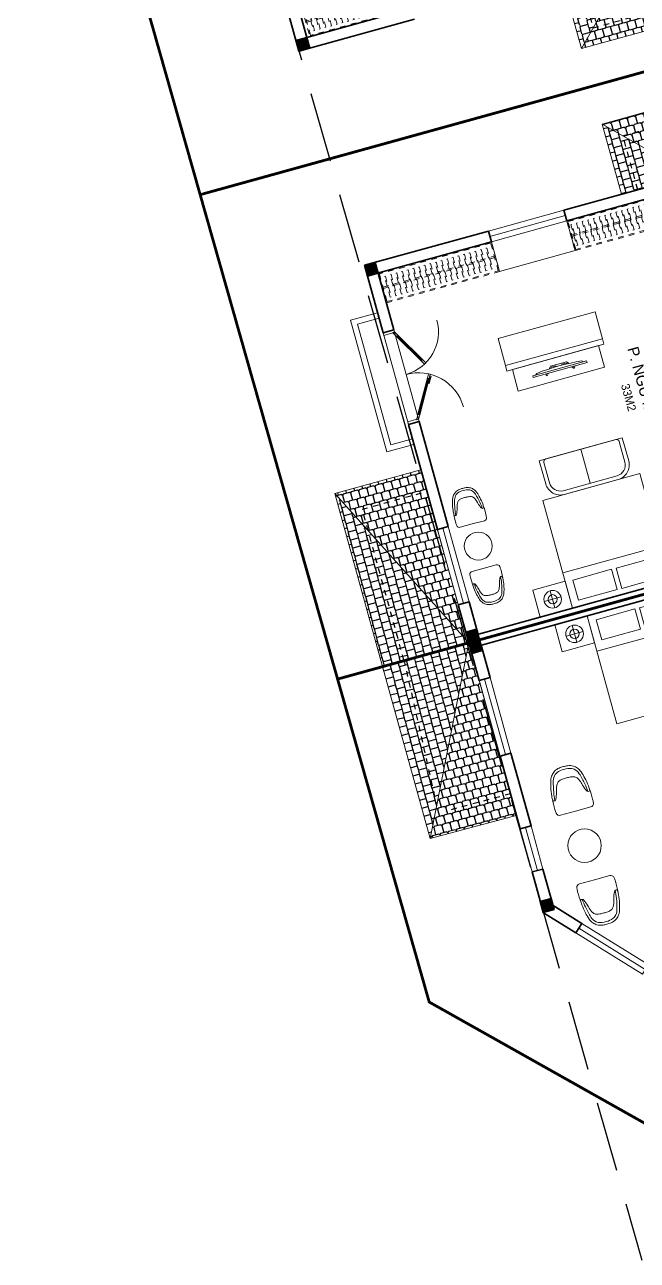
# Model space of a CAD drawing. Header units: metres. Extents: x 568332 to 569219, y 2065964 to 2066430.
# Drawn here: x 568446.15 to 568457.1, y 2066296.5 to 2066318.58 of the extents above; entities that cross this region are included whole.
import ezdxf

# ---------------------------------------------------------------- set-up
doc = ezdxf.new("R2010")
doc.units = ezdxf.units.M
for name, pattern in [('$AUDIT_BAD_LTYPE2', [0]), ('HIDDEN', [0.375, 0.25, -0.125]), ('X-5M-G-MB PHONGNGU$0$HIDDEN2', [0.1875, 0.125, -0.0625])]:
    doc.linetypes.add(name, pattern=pattern)
doc.layers.get('0').update_dxf_attribs({"linetype": 'CONTINUOUS'})
doc.layers.get('DEFPOINTS').update_dxf_attribs({"linetype": 'CONTINUOUS'})
for name, color, linetype, lineweight in [('-CONCRETE', 1, 'CONTINUOUS', 35), ('-DIM', 9, 'CONTINUOUS', 13), ('-DOOR', 137, 'CONTINUOUS', 9), ('-FURNITURE', 46, 'CONTINUOUS', 9), ('-LINE1', 7, 'CONTINUOUS', 18), ('-WALL', 4, 'CONTINUOUS', 35), ('TEXT25', 2, 'CONTINUOUS', 13)]:
    doc.layers.add(name, color=color, linetype=linetype, lineweight=lineweight)
for name, color, linetype in [('-RANH GIOI LO DAT', 12, 'CONTINUOUS'), ('13. NET HATCH', 252, 'CONTINUOUS'), ('APOLIC', 7, 'CONTINUOUS'), ('RANHGIOI', 2, 'HIDDEN')]:
    doc.layers.add(name, color=color, linetype=linetype)
doc.styles.add('SVN_AVO_thuong', font='')
doc.styles.add('T1', font='', dxfattribs={"height": 200})
doc.styles.get('SVN_AVO_thuong').set_extended_font_data('SVN-Avo')
doc.styles.get('T1').set_extended_font_data('VNgeometric Light')

# ---------------------------------------------------------------- blocks, each defined once
blk = doc.blocks.new('A$C8a974c9c')
for p, q in [((1750.087982669494, 2957.416116623174), (1750.087982669657, 2642.58393779996)), ((1592.671893257969, 2800.000027211493), (1907.504072081182, 2800.000027211652)), ((1342.999452652235, 2500.000027214177), (1342.999452652119, 700.000027214177)), ((1750.087982669345, 242.5839378051005), (1750.087982669549, 557.4161166283138)), ((1592.67189325784, 400.0000272168018), (1907.504072081053, 400.0000272166017))]:
    blk.add_line(p, q)
for points in [[(1999.999452652235, 3100.000027209127), (1500.176512686827, 3100.000027209127), (1500.176512686827, 2500.000027214177), (1999.999452652235, 2500.000027214177)], [(1890.999452652235, 2360.000027214177), (1514.499452652235, 2360.000027214177), (1514.499452652148, 1642.500027214177), (1890.999452652148, 1642.500027214177)], [(1890.99945265209, 840.000027214177), (1514.49945265209, 840.000027214177), (1514.499452652148, 1557.500027214177), (1890.999452652148, 1557.500027214177)], [(1999.999452652119, 100.0000272192265), (1500.17651268671, 100.0000272192265), (1500.17651268671, 700.000027214177), (1999.999452652119, 700.000027214177)]]:
    blk.add_lwpolyline(points, close=True)
blk.add_lwpolyline([(1999.999452652235, 2500.000027214177), (-0.0005473477649502456, 2500.000027214177), (-0.0005473478813655674, 700.000027214177), (1999.999452652119, 700.000027214177), (1999.999452652235, 2500.000027214177)])
for centre, radius in [((1750.087982669561, 2800.000027211581), 157.4160894116067), ((1750.087982669561, 2800.000027211581), 82.41608941160666), ((1750.087982669432, 400.0000272166926), 157.4160894116067), ((1750.087982669432, 400.0000272166926), 82.41608941160666)]:
    blk.add_circle(centre, radius)
blk = doc.blocks.new('A$C7D524948')
at = {"layer": '-FURNITURE'}
for points in [[(-1.862645149230957e-09, 824.9500000011176, 0.02374928999430728), (-77.15000000130385, 820, 0.1110396266945436), (-175.0999999996275, 786.1500000022352, 0.08516816991690027), (-234.9500000011176, 733.25, 0.08855014736123698), (-281.5499999988824, 649.3499999996275, 0.02790636319614463), (-315.9500000011176, 525.5999999996275, 0.02834164487538841), (-340.4000000022352, 372.8000000007451, 0.04711987010175965), (-341.0999999996275, 283.4000000003725, 0.5135274654112972), (-284.5500000007451, 299.9500000011176, 0.05957759956988055), (-242.5500000026077, 413.6500000003725, -0.03446512451505389), (-213.1500000003725, 507.4499999992549, -0.05927668371543007), (-182.7500000009313, 564.2999999988824, -0.1661460996977688), (-133.4500000011176, 600.4000000003725, -0.0525641271264061), (-75.80000000074506, 611.9500000011176, -0.02855401869774651), (-1.862645149230957e-09, 614.6500000003725, -3.543335205159532)], [(-0.5500000007450581, 774.1500000003725, 0.1055837687742558), (-137.8000000007451, 751.3000000007451, 0.08397584501256396), (-176, 728.25, 0.1493020227225411), (-241.2000000011176, 626.1999999992549, 0.02490854660583826), (-289.25, 424.1500000003725, 0.02643887537121914), (-306.5679914960638, 278.4068524483591, -0.8863330528017872)], [(-0.5500000007450581, 774.1500000003725, -0.1055837687742558), (136.6999999992549, 751.3000000007451, -0.08397584501256396), (174.8999999985099, 728.2500000018626, -0.1493020227225411), (240.0999999986961, 626.1999999992549, -0.02490854660583826), (288.1499999975786, 424.1500000003725, -0.02643887537121914), (305.467991495505, 278.4068524483591, 0.8863330528017872)], [(-1.862645149230957e-09, 824.9500000011176, -0.02374928999430728), (77.14999999850988, 820.0000000018626, -0.1110396266945436), (175.0999999986961, 786.1500000003725, -0.08516816991690027), (234.9499999992549, 733.25, -0.08855014736123698), (281.5499999988824, 649.3499999996275, -0.02790636319614463), (315.9500000011176, 525.5999999996275, -0.02834164487538841), (340.3999999985099, 372.8000000007451, -0.04711987010175965), (341.0999999996275, 283.4000000022352, -0.5135274654112972), (284.5500000007451, 299.9499999992549, -0.05957759956988055), (242.5499999988824, 413.6499999985099, 0.03446512451505389), (213.1499999994412, 507.4500000011176, 0.05927668371543007), (182.75, 564.3000000007451, 0.1661460996977688), (133.4499999983236, 600.4000000003725, 0.0525641271264061), (75.79999999888241, 611.9499999992549, 0.02855401869774651), (-1.862645149230957e-09, 614.6500000003725, 3.543335205159532)], [(-342.8562581948936, 328.1164919566363, 0.02267140514630937), (-350.039135296829, 124.5, 0.01212164544072816), (-345.6391352973878, 57.0500000026077, 0.4055082152921144), (-279.3891352973878, 0), (0, 0)], [(342.8562581939623, 328.1164919547737, -0.02267140514630937), (350.0391352958977, 124.5, -0.01212164544072816), (345.6391352955252, 57.05000000074506, -0.4055082152921144), (279.3891352964565, 0), (0, 0)]]:
    blk.add_lwpolyline(points, format="xyb", dxfattribs=at)
blk = doc.blocks.new('A$C5C575821')
at = {"layer": '-CONCRETE'}
h = blk.add_hatch(color=256, dxfattribs=at)
h.dxf.hatch_style = 1
h.paths.add_polyline_path([(-0.00237559899687767, 200.0000000000146), (-0.00237559899687767, 1.455191522836685e-11), (199.9976244010031, 1.455191522836685e-11), (199.9976244010031, 200.0000000000146)])
blk.add_lwpolyline([(-0.00237559899687767, 1.455191522836685e-11), (199.9976244010031, 1.455191522836685e-11), (199.9976244010031, 200.0000000000146), (-0.00237559899687767, 200.0000000000146)], close=True, dxfattribs=at)
blk = doc.blocks.new('M37-T3')
at = {"layer": '13. NET HATCH'}
h = blk.add_hatch(dxfattribs=at)
h.set_pattern_fill('MAIGO-12', color=256, scale=300, angle=-0.434781356303824)
h.set_pattern_definition([(359.5652186436961, (-36228.62204638109, 1837.566890837159), (76.13608464157629, 149.426559270602), [120, -30, 120, -30]), (89.56521864369617, (-36243.50779010789, 1852.680283365073), (-73.8595966315358, 150.5648032756222), [135, -165]), (44.56521864369618, (-36258.62118263572, 1837.794539638096), (76.13608464302477, 149.4265592734448), [21.213203436, -403.0508652]), (134.5652186436962, (-36228.62204638109, 1837.566890837159), (-73.85959663294096, 150.5648032784867), [21.213203436, -403.0508652])])
h.paths.add_polyline_path([(198473.7928830217, -1369428.505102285), (197735.0691060124, -1369057.780554482), (196908.5571786647, -1368642.999996367), (195986.4217345442, -1368180.231291508), (195722.8370697564, -1368047.80853992), (195713.7308555345, -1369247.808539919)])
h.paths.add_polyline_path([(195713.7308555345, -1369247.808539919), (195722.98127969, -1369647.808539919), (198910.7875862869, -1369647.80853992), (198473.7928830217, -1369428.505102285)])
h = blk.add_hatch(dxfattribs=at)
h.set_pattern_fill('MAIGO-12', color=256, scale=300, angle=269.5652186436962)
h.set_pattern_definition([(269.5652186436962, (-36319.30240154799, 1748.252428476233), (149.426559270602, -76.13608464157632), [120, -30, 120, -30]), (359.5652186436961, (-36304.18900902016, 1763.138172203209), (150.5648032756222, 73.85959663153577), [135, -165]), (314.5652186436961, (-36319.07475274696, 1778.25156473089), (149.4265592734448, -76.1360846430248), [21.213203436, -403.0508652]), (44.56521864369618, (-36319.30240154799, 1748.252428476233), (150.5648032784867, 73.85959663294094), [21.213203436, -403.0508652])])
h.paths.add_polyline_path([(195722.8370697564, -1368047.80853992), (197597.7781640279, -1368988.881834867), (198372.4909378817, -1369377.667266855), (198522.9176883127, -1368047.80853992), (198192.8773790345, -1368047.80853992)])
h.paths.add_polyline_path([(198922.9292052493, -1368047.80853992), (198522.9176883127, -1368047.80853992), (198372.4909378817, -1369377.667266855), (198910.7875862869, -1369647.80853992)])
at = {"layer": '-DOOR'}
for p, q in [((197822.8773790345, -1367847.808539919), (196422.8773790345, -1367847.808539919)), ((196052.8773790346, -1368047.808539919), (198192.8773790345, -1368047.808539919)), ((197822.8773790345, -1368047.808539919), (196422.8773790346, -1368047.808539919))]:
    blk.add_line(p, q, dxfattribs=at)
blk.add_lwpolyline([(202258.4661622973, -1366634.542235229), (201231.0347384862, -1367585.533649158), (201095.1788221975, -1367438.757731456), (202122.6102460085, -1366487.766317528)], close=True, dxfattribs=at)
for points in [[(202190.5382041463, -1366561.154276371), (201163.106780335, -1367512.145690299)], [(199174.4541057051, -1367847.80853992), (199974.4771395783, -1367847.808539919)], [(196422.8773790346, -1367947.808539919), (197822.8773790346, -1367947.808539901)], [(199972.959437208, -1368047.808539921), (199172.9364033348, -1368047.80853992)], [(199173.6952545199, -1367947.80853992), (199973.7182883932, -1367947.808539919)]]:
    blk.add_lwpolyline(points, dxfattribs=at)
at = {"layer": '-FURNITURE'}
blk.add_circle((199768.7505807969, -1367018.735856839), 300, dxfattribs=at)
at = {"layer": '-LINE1'}
for p, q in [((195722.8370697564, -1368047.80853992), (195722.98127969, -1369647.808539919)), ((198922.9061717077, -1368050.843857266), (198910.7875862869, -1369647.80853992)), ((195722.98127969, -1369647.808539919), (198910.7875862869, -1369647.80853992))]:
    blk.add_line(p, q, dxfattribs=at)
blk.add_lwpolyline([(198910.7875862869, -1369647.80853992), (195722.8370827546, -1368047.952754004)], dxfattribs=at)
at = {"layer": '-RANH GIOI LO DAT', "linetype": 'HIDDEN', "ltscale": 10, "const_width": 50}
blk.add_lwpolyline([(195722.9836552938, -1350275.173794278), (195722.9836552938, -1370482.229244717), (201723.0986624559, -1370441.53254939), (206722.9836548318, -1365407.620066651), (206722.9836552938, -1350275.173794278)], close=True, dxfattribs=at)
at = {"layer": '-WALL'}
for p, q in [((195722.8370697564, -1368047.80853992), (195722.9812796899, -1352275.173793324)), ((195822.9812796899, -1367885.051911927), (195822.9812796899, -1362575.009615471)), ((201095.1788221841, -1367438.757731442), (200652.6073841499, -1367848.402236995)), ((201231.0347384597, -1367585.533649129), (200731.6025224504, -1368047.80853992)), ((195824.3576513608, -1367847.80853992), (196422.8773790346, -1367847.80853992)), ((197822.8773790346, -1367847.80853992), (199174.4541057051, -1367847.80853992)), ((199172.9364033348, -1368047.80853992), (199174.4541057051, -1367847.80853992)), ((199972.959437208, -1368047.80853992), (199974.4771395783, -1367847.808539919)), ((199974.4771395783, -1367847.80853992), (200654.1228120653, -1367847.80853992)), ((195722.8370697564, -1368047.80853992), (196422.8773790346, -1368047.80853992)), ((197822.8773790345, -1368047.80853992), (199172.9364033348, -1368047.80853992)), ((199972.959437208, -1368047.80853992), (200731.6025224504, -1368047.80853992))]:
    blk.add_line(p, q, dxfattribs=at)
for points in [[(201231.0347384729, -1367585.533649143), (201095.1788221975, -1367438.757731456)], [(196422.8773790346, -1368047.808539919), (196422.8773790346, -1367847.808539919)], [(197822.8773790345, -1368047.808539882), (197822.8773790346, -1367847.80853992)]]:
    blk.add_lwpolyline(points, dxfattribs=at)
at = {"layer": 'DEFPOINTS', "linetype": 'HIDDEN', "ltscale": 5}
for p, q in [((198522.9176883127, -1368047.80853992), (198513.8114740909, -1369247.80853992)), ((195713.7308555345, -1369247.808539919), (198372.4909378817, -1369377.667266855))]:
    blk.add_line(p, q, dxfattribs=at)
at = {"layer": '-FURNITURE'}
for name, p, rotation in [('A$C8a974c9c', (197822.9807323421, -1363381.965868138), 180), ('A$C7D524948', (199131.5231034059, -1367007.72885904), 89.99999999999514)]:
    blk.add_blockref(name, p, dxfattribs=dict(at, rotation=rotation))
at = {"layer": '-FURNITURE', "xscale": -1, "rotation": 270.0000000000049}
blk.add_blockref('A$C7D524948', (200405.978058188, -1367007.72885904), dxfattribs=at)
at = {"layer": '-WALL', "xscale": -1}
for p in [(195922.978904091, -1368047.80853992), (200722.9812796899, -1368048.260772845)]:
    blk.add_blockref('A$C5C575821', p, dxfattribs=at)
blk = doc.blocks.new('*U271')
at = {"linetype": 'X-5M-G-MB PHONGNGU$0$HIDDEN2'}
for points in [[(0, 600.0000000004657), (0, 0), (1661.193706558291, -5.671122326578518e-10), (1661.193706558291, 599.9999999998985)], [(1641.193706558291, 579.9996613718251), (1641.193706558291, 19.99966137182533), (20, 20.00000000046566), (20, 580.0000000004657)], [(1641.193706558291, 286.6991212949074), (1641.193706558291, 313.0991212948142), (20, 313.0991212953813), (19.99999859370291, 286.6991212952417)], [(113.7817614636733, 319.1750910408318), (109.4317788550979, 319.1750910408318), (109.4317788550979, 280.441767644881), (113.7817614636733, 280.441767644881)], [(227.7817614636733, 319.1750910407849), (223.4317788550979, 319.1750910407849), (223.4317788550979, 280.4417676448341), (227.7817614636733, 280.4417676448341)], [(341.7817614636733, 319.175091040738), (337.4317788550979, 319.175091040738), (337.4317788550979, 280.4417676447872), (341.7817614636733, 280.4417676447872)], [(455.7817614636733, 319.1750910406911), (451.4317788550979, 319.1750910406911), (451.4317788550979, 280.4417676447403), (455.7817614636733, 280.4417676447403)], [(569.7817614636733, 319.1750910406442), (565.431778855098, 319.1750910406442), (565.431778855098, 280.4417676446934), (569.7817614636733, 280.4417676446934)], [(683.7817614636733, 319.1750910405973), (679.431778855098, 319.1750910405973), (679.431778855098, 280.4417676446465), (683.7817614636733, 280.4417676446465)], [(797.7817614636733, 319.1750910405504), (793.431778855098, 319.1750910405504), (793.431778855098, 280.4417676445996), (797.7817614636733, 280.4417676445996)], [(911.7817614636733, 319.1750910405035), (907.431778855098, 319.1750910405035), (907.431778855098, 280.4417676445527), (911.7817614636733, 280.4417676445527)], [(1025.781761463673, 319.1750910404566), (1021.431778855098, 319.1750910404566), (1021.431778855098, 280.4417676445057), (1025.781761463673, 280.4417676445057)], [(1139.781761463673, 319.1750910404097), (1135.431778855098, 319.1750910404097), (1135.431778855098, 280.4417676444588), (1139.781761463673, 280.4417676444588)], [(1253.781761463673, 319.1750910403628), (1249.431778855098, 319.1750910403628), (1249.431778855098, 280.4417676444119), (1253.781761463673, 280.4417676444119)], [(1367.781761463673, 319.1750910403159), (1363.431778855098, 319.1750910403159), (1363.431778855098, 280.441767644365), (1367.781761463673, 280.441767644365)], [(1481.781761463673, 319.175091040269), (1477.431778855098, 319.175091040269), (1477.431778855098, 280.4417676443181), (1481.781761463673, 280.4417676443181)], [(1595.781761463673, 319.175091040222), (1591.431778855098, 319.175091040222), (1591.431778855098, 280.4417676442712), (1595.781761463673, 280.4417676442712)]]:
    blk.add_lwpolyline(points, close=True, dxfattribs=at)
for points in [[(122.2409142897814, 313.1103512093413), (122.2409142897814, 515.2497102723445), (100.1765458012815, 515.2497102723445), (100.1765458012815, 313.1103512093413)], [(236.2409142897814, 313.1103512092944), (236.2409142897814, 515.2497102722975), (214.1765458012815, 515.2497102722975), (214.1765458012815, 313.1103512092944)], [(350.2409142897814, 313.1103512092475), (350.2409142897814, 515.2497102722507), (328.1765458012815, 515.2497102722507), (328.1765458012815, 313.1103512092475)], [(464.2409142897814, 313.1103512092006), (464.2409142897814, 515.2497102722037), (442.1765458012815, 515.2497102722037), (442.1765458012815, 313.1103512092006)], [(578.2409142897814, 313.1103512091537), (578.2409142897814, 515.2497102721569), (556.1765458012815, 515.2497102721569), (556.1765458012815, 313.1103512091537)], [(692.2409142897814, 313.1103512091068), (692.2409142897814, 515.24971027211), (670.1765458012815, 515.24971027211), (670.1765458012815, 313.1103512091068)], [(806.2409142897814, 313.1103512090599), (806.2409142897814, 515.249710272063), (784.1765458012815, 515.249710272063), (784.1765458012815, 313.1103512090599)], [(920.2409142897814, 313.110351209013), (920.2409142897814, 515.2497102720162), (898.1765458012815, 515.2497102720162), (898.1765458012815, 313.110351209013)], [(1034.240914289781, 313.1103512089661), (1034.240914289781, 515.2497102719692), (1012.176545801281, 515.2497102719692), (1012.176545801281, 313.1103512089661)], [(1148.240914289781, 313.1103512089192), (1148.240914289781, 515.2497102719224), (1126.176545801281, 515.2497102719224), (1126.176545801281, 313.1103512089192)], [(1262.240914289781, 313.1103512088723), (1262.240914289781, 515.2497102718754), (1240.176545801281, 515.2497102718754), (1240.176545801281, 313.1103512088723)], [(1376.240914289781, 313.1103512088254), (1376.240914289781, 515.2497102718285), (1354.176545801281, 515.2497102718285), (1354.176545801281, 313.1103512088254)], [(1490.240914289781, 313.1103512087785), (1490.240914289781, 515.2497102717816), (1468.176545801281, 515.2497102717816), (1468.176545801281, 313.1103512087785)], [(1604.240914289781, 313.1103512087315), (1604.240914289781, 515.2497102717347), (1582.176545801281, 515.2497102717347), (1582.176545801281, 313.1103512087315)], [(100.1765458012815, 286.7103512094345), (100.1765458012815, 92.0852110228024), (122.2409142897814, 92.0852110228024), (122.2409142897814, 286.7103512094345)], [(214.1765458012815, 286.7103512093876), (214.1765458012815, 92.08521102275549), (236.2409142897814, 92.08521102275549), (236.2409142897814, 286.7103512093876)], [(328.1765458012815, 286.7103512093407), (328.1765458012815, 92.08521102270858), (350.2409142897814, 92.08521102270858), (350.2409142897814, 286.7103512093407)], [(442.1765458012815, 286.7103512092938), (442.1765458012815, 92.08521102266168), (464.2409142897814, 92.08521102266168), (464.2409142897814, 286.7103512092938)], [(556.1765458012815, 286.7103512092469), (556.1765458012815, 92.08521102261477), (578.2409142897814, 92.08521102261477), (578.2409142897814, 286.7103512092469)], [(670.1765458012815, 286.7103512092), (670.1765458012815, 92.08521102256786), (692.2409142897814, 92.08521102256786), (692.2409142897814, 286.7103512092)], [(784.1765458012815, 286.7103512091531), (784.1765458012815, 92.08521102252095), (806.2409142897814, 92.08521102252095), (806.2409142897814, 286.7103512091531)], [(898.1765458012815, 286.7103512091062), (898.1765458012815, 92.08521102247404), (920.2409142897814, 92.08521102247404), (920.2409142897814, 286.7103512091062)], [(1012.176545801281, 286.7103512090592), (1012.176545801281, 92.08521102242715), (1034.240914289781, 92.08521102242715), (1034.240914289781, 286.7103512090592)], [(1126.176545801281, 286.7103512090123), (1126.176545801281, 92.08521102238024), (1148.240914289781, 92.08521102238024), (1148.240914289781, 286.7103512090123)], [(1240.176545801281, 286.7103512089654), (1240.176545801281, 92.08521102233333), (1262.240914289781, 92.08521102233333), (1262.240914289781, 286.7103512089654)], [(1354.176545801281, 286.7103512089186), (1354.176545801281, 92.08521102228642), (1376.240914289781, 92.08521102228642), (1376.240914289781, 286.7103512089186)], [(1468.176545801281, 286.7103512088717), (1468.176545801281, 92.0852110222395), (1490.240914289781, 92.0852110222395), (1490.240914289781, 286.7103512088717)], [(1582.176545801281, 286.7103512088247), (1582.176545801281, 92.0852110221926), (1604.240914289781, 92.0852110221926), (1604.240914289781, 286.7103512088247)]]:
    blk.add_lwpolyline(points, dxfattribs=at)
blk = doc.blocks.new('A$C424D5770')
at = {"layer": '-FURNITURE'}
blk.add_line((70.00063380098436, 769.8614636488492), (700.0012267573038, 769.861463410547), dxfattribs=at)
for points in [[(0.0006336262740660459, 269.9992703502066), (0.0006339756946545094, 1269.723656995484, -0.414213562383414), (270.0006340710097, 1539.7236569097), (700.0012270177831, 1539.723656726594), (700.0012264967954, -0.0007299187273019925), (270.0006335285434, -0.0007297355768969283, -0.4142135623627453)], [(70.00063362627407, 269.9992703279713), (70.00063397569465, 1269.723656973249, -0.4142135623834242), (270.0006340463005, 1469.7236569097), (650.001226997294, 1469.723656750852, -0.4142135623627659), (700.0012269796571, 1419.723656734961), (700.0012265349214, 119.9992700896546, -0.4142135623834403), (650.0012265172554, 69.99927010554529), (270.0006335556682, 69.9992702644231, -0.4142135623627457)]]:
    blk.add_lwpolyline(points, format="xyb", close=True, dxfattribs=at)
blk = doc.blocks.new('A$C4D045CFB')
at = {"layer": '13. NET HATCH'}
h = blk.add_hatch(dxfattribs=at)
h.set_pattern_fill('MAIGO-12', color=256, scale=300, angle=180)
h.set_pattern_definition([(180, (-90, 1.102182119232618e-14), (-75.00000000000001, -150), [120, -30, 120, -30]), (270, (-75, -14.99999999999999), (74.99999999999997, -150), [135, -165]), (225, (-60, 7.34788079488412e-15), (-75.00000000142688, -150.0000000028537), [21.213203436, -403.0508652]), (315, (-90, 1.102182119232618e-14), (75.00000000142684, -150.0000000028537), [21.213203436, -403.0508652])])
h.paths.add_polyline_path([(1299.999119955668, 6100.494044825784), (1299.953723877203, 5215.284894083044), (1299.999119955668, 5229.592269479996), (1299.999119955668, 4500.000660992693), (-0.0008800443320069462, 6100.494044825784)])
h = blk.add_hatch(dxfattribs=at)
h.set_pattern_fill('MAIGO-12', color=256, scale=300, angle=270)
h.set_pattern_definition([(270, (-1.653273178848927e-14, -90), (150, -75.00000000000003), [120, -30, 120, -30]), (0, (14.99999999999999, -75), (150, 74.99999999999996), [135, -165]), (315, (-1.102182119232618e-14, -60), (150.0000000028537, -75.0000000014269), [21.213203436, -403.0508652]), (45, (-1.653273178848927e-14, -90), (150.0000000028537, 75.00000000142683), [21.213203436, -403.0508652])])
h.paths.add_polyline_path([(-0.0008800443320069462, 6100.494044825784), (1299.999119955668, 4500.000660992693), (1299.999119955668, 1300.000660992693), (-0.0008800443320069462, 0.000660992693156004)])
h = blk.add_hatch(dxfattribs=at)
h.set_pattern_fill('MAIGO-12', color=256, scale=300)
h.set_pattern_definition([(0, (90, 0), (75, 150), [120, -30, 120, -30]), (90, (75, 15), (-74.99999999999999, 150), [135, -165]), (45, (60, 0), (75.00000000142687, 150.0000000028537), [21.213203436, -403.0508652]), (135, (90, 0), (-75.00000000142686, 150.0000000028537), [21.213203436, -403.0508652])])
h.paths.add_polyline_path([(1299.999119955668, 1300.000660992693), (1299.999119955668, 0.000660992693156004), (-0.0008800443320069462, 0.000660992693156004)])
at = {"layer": '-LINE1'}
for p, q in [((-0.0008800443320069462, 0.000660992693156004), (-0.0008800443320069462, 6100.494044825784)), ((-0.0008800443320069462, 6100.494044825784), (1299.999119955668, 6100.494044825784)), ((-0.0008800443320069462, 6100.494044825784), (1299.999119955668, 4500.000660992693)), ((-0.0008800443320069462, 0.000660992693156004), (1299.999119955668, 1300.000660992693)), ((1299.999119955668, 0.000660992693156004), (-0.0008800443320069462, 0.000660992693156004))]:
    blk.add_line(p, q, dxfattribs=at)
at = {"layer": 'DEFPOINTS', "linetype": 'HIDDEN', "ltscale": 5}
blk.add_lwpolyline([(1299.999119955668, 300.0006609926932), (299.999119955668, 300.0006609926932), (299.999119955668, 5800.494044825784), (1299.999119955668, 5800.494044825784)], close=True, dxfattribs=at)
blk = doc.blocks.new('XR.MB.LM123$0$tvi 1')
blk.add_lwpolyline([(28.54445810673496, -2.291926648467779e-10), (28.54445810673496, -999.9999999999964), (-7.275957614183426e-12, -1000), (0, 0)], close=True)
for points in [[(28.54445810680045, -50.31958968611434), (52.37372755713295, -80.86315460130209)], [(-24.09820395050338, -235.5599978379832), (-39.09879504836863, -251.7939635238108)], [(0, -284.7849796677438), (-39.09879504836863, -251.7939635238108)], [(0, -255.9952397129928), (-24.09820395050338, -235.5599978379832)], [(69.66229681991535, -315.0836646851385), (111.1934016081432, -350.2927865858655), (111.193401608034, -649.712917566063), (69.68611289083492, -684.9110379843005)], [(89.09002233762294, -445.7449799550195), (89.09002233762294, -359.9578938602899), (70.91298945683957, -344.6203678706661)], [(89.09002233768115, -554.2550200447404), (89.09002233773936, -640.0421061392371), (70.91298945678864, -655.3796321293303)], [(89.09002233762294, -445.7449799550195), (73.49991829216015, -445.7449799550232)], [(89.09002233768115, -554.2550200447404), (73.49991829216015, -554.2550200447404)], [(0, -715.2150203320198), (-39.09879504836863, -748.2060364759491)], [(-24.09820395050338, -764.4400021620095), (-39.09879504836863, -748.2060364759491)], [(0, -744.004760287), (-24.09820395050338, -764.4400021620095)], [(28.54445810674224, -949.680410313882), (52.37372755713295, -919.1368453984578)]]:
    blk.add_lwpolyline(points)
blk.add_arc((-4025.16618952866, -499.9999999999964), 4099.025185406737, 354.1310878512652, 5.868912148527433)
blk = doc.blocks.new('*U272')
at = {"linetype": 'X-5M-G-MB PHONGNGU$0$HIDDEN2'}
for points in [[(0, 600.0000000004657), (0, 0), (2290.673259716541, -8.261227286223859e-10), (2290.673259716541, 599.9999999996395)], [(2270.673259716541, 579.9996613715662), (2270.673259716541, 19.99966137156632), (20, 20.00000000046566), (20, 580.0000000004657)], [(2270.673259716541, 286.6991212946484), (2270.673259716541, 313.0991212945552), (20, 313.0991212953813), (19.99999859370291, 286.6991212952417)], [(113.7817614636733, 319.1750910408318), (109.4317788550979, 319.1750910408318), (109.4317788550979, 280.441767644881), (113.7817614636733, 280.441767644881)], [(227.7817614636733, 319.1750910407849), (223.4317788550979, 319.1750910407849), (223.4317788550979, 280.4417676448341), (227.7817614636733, 280.4417676448341)], [(341.7817614636733, 319.175091040738), (337.4317788550979, 319.175091040738), (337.4317788550979, 280.4417676447872), (341.7817614636733, 280.4417676447872)], [(455.7817614636733, 319.1750910406911), (451.4317788550979, 319.1750910406911), (451.4317788550979, 280.4417676447403), (455.7817614636733, 280.4417676447403)], [(569.7817614636733, 319.1750910406442), (565.431778855098, 319.1750910406442), (565.431778855098, 280.4417676446934), (569.7817614636733, 280.4417676446934)], [(683.7817614636733, 319.1750910405973), (679.431778855098, 319.1750910405973), (679.431778855098, 280.4417676446465), (683.7817614636733, 280.4417676446465)], [(797.7817614636733, 319.1750910405504), (793.431778855098, 319.1750910405504), (793.431778855098, 280.4417676445996), (797.7817614636733, 280.4417676445996)], [(911.7817614636733, 319.1750910405035), (907.431778855098, 319.1750910405035), (907.431778855098, 280.4417676445527), (911.7817614636733, 280.4417676445527)], [(1025.781761463673, 319.1750910404566), (1021.431778855098, 319.1750910404566), (1021.431778855098, 280.4417676445057), (1025.781761463673, 280.4417676445057)], [(1139.781761463673, 319.1750910404097), (1135.431778855098, 319.1750910404097), (1135.431778855098, 280.4417676444588), (1139.781761463673, 280.4417676444588)], [(1253.781761463673, 319.1750910403628), (1249.431778855098, 319.1750910403628), (1249.431778855098, 280.4417676444119), (1253.781761463673, 280.4417676444119)], [(1367.781761463673, 319.1750910403159), (1363.431778855098, 319.1750910403159), (1363.431778855098, 280.441767644365), (1367.781761463673, 280.441767644365)], [(1481.781761463673, 319.175091040269), (1477.431778855098, 319.175091040269), (1477.431778855098, 280.4417676443181), (1481.781761463673, 280.4417676443181)], [(1595.781761463673, 319.175091040222), (1591.431778855098, 319.175091040222), (1591.431778855098, 280.4417676442712), (1595.781761463673, 280.4417676442712)], [(1709.781761463673, 319.1750910401751), (1705.431778855098, 319.1750910401751), (1705.431778855098, 280.4417676442243), (1709.781761463673, 280.4417676442243)], [(1823.781761463673, 319.1750910401282), (1819.431778855098, 319.1750910401282), (1819.431778855098, 280.4417676441774), (1823.781761463673, 280.4417676441774)], [(1937.781761463673, 319.1750910400813), (1933.431778855098, 319.1750910400813), (1933.431778855098, 280.4417676441305), (1937.781761463673, 280.4417676441305)], [(2051.781761463673, 319.1750910400344), (2047.431778855098, 319.1750910400344), (2047.431778855098, 280.4417676440836), (2051.781761463673, 280.4417676440836)], [(2165.781761463673, 319.1750910399875), (2161.431778855098, 319.1750910399875), (2161.431778855098, 280.4417676440366), (2165.781761463673, 280.4417676440366)]]:
    blk.add_lwpolyline(points, close=True, dxfattribs=at)
for points in [[(122.2409142897814, 313.1103512093413), (122.2409142897814, 515.2497102723445), (100.1765458012815, 515.2497102723445), (100.1765458012815, 313.1103512093413)], [(236.2409142897814, 313.1103512092944), (236.2409142897814, 515.2497102722975), (214.1765458012815, 515.2497102722975), (214.1765458012815, 313.1103512092944)], [(350.2409142897814, 313.1103512092475), (350.2409142897814, 515.2497102722507), (328.1765458012815, 515.2497102722507), (328.1765458012815, 313.1103512092475)], [(464.2409142897814, 313.1103512092006), (464.2409142897814, 515.2497102722037), (442.1765458012815, 515.2497102722037), (442.1765458012815, 313.1103512092006)], [(578.2409142897814, 313.1103512091537), (578.2409142897814, 515.2497102721569), (556.1765458012815, 515.2497102721569), (556.1765458012815, 313.1103512091537)], [(692.2409142897814, 313.1103512091068), (692.2409142897814, 515.24971027211), (670.1765458012815, 515.24971027211), (670.1765458012815, 313.1103512091068)], [(806.2409142897814, 313.1103512090599), (806.2409142897814, 515.249710272063), (784.1765458012815, 515.249710272063), (784.1765458012815, 313.1103512090599)], [(920.2409142897814, 313.110351209013), (920.2409142897814, 515.2497102720162), (898.1765458012815, 515.2497102720162), (898.1765458012815, 313.110351209013)], [(1034.240914289781, 313.1103512089661), (1034.240914289781, 515.2497102719692), (1012.176545801281, 515.2497102719692), (1012.176545801281, 313.1103512089661)], [(1148.240914289781, 313.1103512089192), (1148.240914289781, 515.2497102719224), (1126.176545801281, 515.2497102719224), (1126.176545801281, 313.1103512089192)], [(1262.240914289781, 313.1103512088723), (1262.240914289781, 515.2497102718754), (1240.176545801281, 515.2497102718754), (1240.176545801281, 313.1103512088723)], [(1376.240914289781, 313.1103512088254), (1376.240914289781, 515.2497102718285), (1354.176545801281, 515.2497102718285), (1354.176545801281, 313.1103512088254)], [(1490.240914289781, 313.1103512087785), (1490.240914289781, 515.2497102717816), (1468.176545801281, 515.2497102717816), (1468.176545801281, 313.1103512087785)], [(1604.240914289781, 313.1103512087315), (1604.240914289781, 515.2497102717347), (1582.176545801281, 515.2497102717347), (1582.176545801281, 313.1103512087315)], [(1718.240914289781, 313.1103512086846), (1718.240914289781, 515.2497102716878), (1696.176545801281, 515.2497102716878), (1696.176545801281, 313.1103512086846)], [(1832.240914289781, 313.1103512086377), (1832.240914289781, 515.2497102716409), (1810.176545801281, 515.2497102716409), (1810.176545801281, 313.1103512086377)], [(1946.240914289781, 313.1103512085908), (1946.240914289781, 515.2497102715939), (1924.176545801281, 515.2497102715939), (1924.176545801281, 313.1103512085908)], [(2060.240914289781, 313.1103512085439), (2060.240914289781, 515.2497102715471), (2038.176545801281, 515.2497102715471), (2038.176545801281, 313.1103512085439)], [(2174.240914289781, 313.110351208497), (2174.240914289781, 515.2497102715001), (2152.176545801281, 515.2497102715001), (2152.176545801281, 313.110351208497)], [(100.1765458012815, 286.7103512094345), (100.1765458012815, 92.0852110228024), (122.2409142897814, 92.0852110228024), (122.2409142897814, 286.7103512094345)], [(214.1765458012815, 286.7103512093876), (214.1765458012815, 92.08521102275549), (236.2409142897814, 92.08521102275549), (236.2409142897814, 286.7103512093876)], [(328.1765458012815, 286.7103512093407), (328.1765458012815, 92.08521102270858), (350.2409142897814, 92.08521102270858), (350.2409142897814, 286.7103512093407)], [(442.1765458012815, 286.7103512092938), (442.1765458012815, 92.08521102266168), (464.2409142897814, 92.08521102266168), (464.2409142897814, 286.7103512092938)], [(556.1765458012815, 286.7103512092469), (556.1765458012815, 92.08521102261477), (578.2409142897814, 92.08521102261477), (578.2409142897814, 286.7103512092469)], [(670.1765458012815, 286.7103512092), (670.1765458012815, 92.08521102256786), (692.2409142897814, 92.08521102256786), (692.2409142897814, 286.7103512092)], [(784.1765458012815, 286.7103512091531), (784.1765458012815, 92.08521102252095), (806.2409142897814, 92.08521102252095), (806.2409142897814, 286.7103512091531)], [(898.1765458012815, 286.7103512091062), (898.1765458012815, 92.08521102247404), (920.2409142897814, 92.08521102247404), (920.2409142897814, 286.7103512091062)], [(1012.176545801281, 286.7103512090592), (1012.176545801281, 92.08521102242715), (1034.240914289781, 92.08521102242715), (1034.240914289781, 286.7103512090592)], [(1126.176545801281, 286.7103512090123), (1126.176545801281, 92.08521102238024), (1148.240914289781, 92.08521102238024), (1148.240914289781, 286.7103512090123)], [(1240.176545801281, 286.7103512089654), (1240.176545801281, 92.08521102233333), (1262.240914289781, 92.08521102233333), (1262.240914289781, 286.7103512089654)], [(1354.176545801281, 286.7103512089186), (1354.176545801281, 92.08521102228642), (1376.240914289781, 92.08521102228642), (1376.240914289781, 286.7103512089186)], [(1468.176545801281, 286.7103512088717), (1468.176545801281, 92.0852110222395), (1490.240914289781, 92.0852110222395), (1490.240914289781, 286.7103512088717)], [(1582.176545801281, 286.7103512088247), (1582.176545801281, 92.0852110221926), (1604.240914289781, 92.0852110221926), (1604.240914289781, 286.7103512088247)], [(1696.176545801281, 286.7103512087778), (1696.176545801281, 92.0852110221457), (1718.240914289781, 92.0852110221457), (1718.240914289781, 286.7103512087778)], [(1810.176545801281, 286.7103512087309), (1810.176545801281, 92.08521102209879), (1832.240914289781, 92.08521102209879), (1832.240914289781, 286.7103512087309)], [(1924.176545801281, 286.710351208684), (1924.176545801281, 92.08521102205188), (1946.240914289781, 92.08521102205188), (1946.240914289781, 286.710351208684)], [(2038.176545801281, 286.7103512086371), (2038.176545801281, 92.08521102200497), (2060.240914289781, 92.08521102200497), (2060.240914289781, 286.7103512086371)], [(2152.176545801281, 286.7103512085902), (2152.176545801281, 92.08521102195806), (2174.240914289781, 92.08521102195806), (2174.240914289781, 286.7103512085902)]]:
    blk.add_lwpolyline(points, dxfattribs=at)
blk = doc.blocks.new('*U270')
at = {"ltscale": 0.3}
for points in [[(1072.674704380191, 0, 0.4142135623730951), (50, 1022.674704380191, 0.4142135623730951)], [(1072.674704380192, 0, -0.4142135623730951), (2041.048097023342, 968.3733926431503, -0.4142135623730951)]]:
    blk.add_lwpolyline(points, format="xyb", dxfattribs=at)
for points in [[(851.5763402766576, 462.7903158347634), (136.6025403784439, 50.00000000000001)], [(849.0597334225425, 461.3373521900957), (869.0597334225425, 426.6963360387181), (955.6622738009863, 476.6963360387182), (935.6622738009863, 511.3373521900957), (849.0597334225425, 461.3373521900957)], [(1289.014679023894, 434.1866963215755), (1269.014679023894, 399.5456801701981), (1182.412138645451, 449.5456801701981), (1202.412138645451, 484.1866963215755), (1289.014679023894, 434.1866963215755)], [(1286.49807216978, 435.6396599662433), (1954.445556644898, 50)], [(136.6025403784439, 50.00000000000001), (156.6025403784439, 15.35898384862247), (70, -34.64101615137755), (50, 0), (136.6025403784439, 50.00000000000001)], [(1954.445556644898, 50), (1934.445556644898, 15.35898384862253), (2021.048097023342, -34.64101615137747), (2041.048097023342, 0), (1954.445556644898, 50)]]:
    blk.add_lwpolyline(points)
for points in [[(743.5726351969497, 433.0776020836494), (890.4672802225444, 517.887264931691), (904.6022240305514, 493.4048240940919), (880.1197831929775, 479.2698802860995), (868.8118281465748, 498.8558329561737), (746.399623958554, 428.1811139161244)], [(0, 0), (50, 0), (50, -40), (60, -40), (60, -245.9999999543969), (0, -245.9999999543969)], [(2091.048097023342, 0), (2041.048097023342, 0), (2041.048097023342, -40), (2031.048097023342, -40), (2031.048097023342, -245.9999999543969), (2091.048097023342, -245.9999999543969)]]:
    blk.add_lwpolyline(points, close=True)
at = {"layer": 'APOLIC', "linetype": '$AUDIT_BAD_LTYPE2'}
for p, q in [((146.6025403784439, 32.67949192431124), (859.0597334225425, 444.0168441144068)), ((869.0597334225425, 426.6963360387181), (156.6025403784439, 15.35898384862247)), ((1269.014679023894, 399.5456801701981), (1934.445556644898, 15.35898384862253)), ((1944.445556644898, 32.67949192431115), (1279.014679023894, 416.8661882458867))]:
    blk.add_line(p, q, dxfattribs=at)
blk = doc.blocks.new('M38-T3')
at = {"layer": '13. NET HATCH'}
h = blk.add_hatch(dxfattribs=at)
h.set_pattern_fill('MAIGO-12', color=256, scale=299.9999999999999, angle=-0.3886114092140634)
h.set_pattern_definition([(359.6113885907859, (-36100.95289796795, 1701.659206824377), (76.01564938523012, 149.4878625458996), [119.9999999999999, -29.99999999999997, 119.9999999999999, -29.99999999999997]), (89.61138859078594, (-36115.85081549804, 1716.760599252535), (-73.98090040558158, 150.5052370357238), [134.9999999999998, -164.9999999999998]), (44.61138859078594, (-36130.95220792611, 1701.862681722501), (76.0156493866763, 149.4878625487435), [21.21320343599998, -403.0508651999996]), (134.6113885907859, (-36100.95289796795, 1701.659206824377), (-73.98090040698905, 150.5052370385872), [21.213203436, -403.0508652])])
h.paths.add_polyline_path([(204921.8763817342, -1435944.664606928), (204930.0155648653, -1434744.664606929), (204662.4598962606, -1434878.100362471), (203771.2578950228, -1435322.561931894), (202918.549408992, -1435747.825958944), (202201.8932577881, -1436105.237765985)])
h.paths.add_polyline_path([(202201.8932577881, -1436105.237765985), (201721.8119763479, -1436344.664606929), (204930.0155124794, -1436344.664606928), (204921.8763817342, -1435944.664606928)])
h = blk.add_hatch(dxfattribs=at)
h.set_pattern_fill('MAIGO-12', color=256, scale=299.9999999999999, angle=269.6113885907859)
h.set_pattern_definition([(269.6113885907859, (-36191.56125253631, 1612.271701643942), (149.4878625458996, -76.01564938523015), [119.9999999999999, -29.99999999999997, 119.9999999999999, -29.99999999999997]), (359.6113885907859, (-36176.45986010827, 1627.169619173976), (150.5052370357238, 73.98090040558155), [134.9999999999998, -164.9999999999998]), (314.6113885907859, (-36191.35777763836, 1642.271011601901), (149.4878625487435, -76.01564938667633), [21.21320343599998, -403.0508651999996]), (44.61138859078594, (-36191.56125253631, 1612.271701643942), (150.5052370385872, 73.98090040698902), [21.21320343599998, -403.0508651999996])])
h.paths.add_polyline_path([(203042.04768799, -1435686.234716074), (204930.0155124794, -1434744.664633055), (202455.9126205105, -1434744.664606928), (202121.811976348, -1434744.664606928), (202201.8932577881, -1436105.237765985)])
h.paths.add_polyline_path([(201721.8119763479, -1436344.664606929), (202201.8932577881, -1436105.237765985), (202121.811976348, -1434744.664606928), (201721.811976348, -1434744.664606928)])
at = {"layer": '-DOOR'}
blk.add_line((202455.9126205105, -1434744.664606929), (204595.9126205105, -1434744.664606931), dxfattribs=at)
for points in [[(197930.0155122555, -1431044.880785523), (198130.0155122503, -1431044.880785523), (198130.0155122503, -1432444.880785523), (197930.0155122555, -1432444.880785523)], [(199179.883303511, -1434544.664606928), (200879.9224067818, -1434544.664606928), (200879.9224067818, -1434744.664606928), (199179.883303511, -1434744.664606928)]]:
    blk.add_lwpolyline(points, close=True, dxfattribs=at)
for points in [[(198030.0155122529, -1432444.880785523), (198030.0155122529, -1431044.880785523)], [(202825.9126205106, -1434544.664606928), (204225.9126205106, -1434544.664606929)], [(204225.9126205106, -1434644.664606929), (202825.9126205105, -1434644.664606929)], [(202825.9126205104, -1434744.664606929), (204225.9126205105, -1434744.664606931)]]:
    blk.add_lwpolyline(points, dxfattribs=at)
at = {"layer": '-FURNITURE'}
for points in [[(198130.0155122852, -1431044.880785523), (198680.0155122851, -1431044.880785523), (198680.0155122851, -1432444.880785523), (198130.0155122852, -1432444.880785523)], [(200330.0149193547, -1430991.4746941), (199830.0149193547, -1430991.474694103), (199830.0149193722, -1432791.474694103), (200330.0149193722, -1432791.4746941)], [(200330.0149193547, -1430991.4746941), (200430.0149198947, -1430991.4746941), (200430.0149199122, -1432791.4746941), (200330.0149193722, -1432791.4746941)], [(200830.015512851, -1432691.474694118), (200830.0155123427, -1431091.474694083), (200430.0149193864, -1431091.474694153), (200430.0149198947, -1432691.474694188)]]:
    blk.add_lwpolyline(points, close=True, dxfattribs=at)
blk.add_circle((203309.0031301171, -1434120.282248568), 250, dxfattribs=at)
at = {"layer": '-LINE1'}
for p, q in [((198809.8833035111, -1435244.647402086), (198809.8833035112, -1434744.664606929)), ((198909.8833035111, -1435144.649194786), (198909.8833035111, -1434744.668018275)), ((201149.9224067816, -1435144.692664258), (201149.9224067817, -1434744.668018275)), ((201249.9224067817, -1435244.69441553), (201249.9224067816, -1434744.664606929)), ((201721.8119763479, -1436344.664606929), (201721.811976348, -1434744.664606928)), ((204930.0155124794, -1436344.664606928), (204930.0155648653, -1434744.664606929)), ((201249.9224067817, -1435244.69441553), (198809.8833035111, -1435244.647402086)), ((201149.9224067816, -1435144.692664258), (198909.8833035111, -1435144.649194786)), ((204930.0155124794, -1436344.664606928), (201721.8119763479, -1436344.664606929))]:
    blk.add_line(p, q, dxfattribs=at)
blk.add_lwpolyline([(201721.8119763479, -1436344.664606929), (204930.0155648653, -1434744.664606929)], dxfattribs=at)
at = {"layer": '-RANH GIOI LO DAT', "linetype": 'HIDDEN', "ltscale": 10, "const_width": 50}
blk.add_lwpolyline([(195930.0155116593, -1416971.489460663), (195930.0155121212, -1437239.588784412), (204930.0155121212, -1437178.544911579), (204930.015512598, -1416971.48946114)], close=True, dxfattribs=at)
at = {"layer": '-WALL', "linetype": 'Continuous', "ltscale": 10}
for p, q in [((204930.0155124794, -1434778.631701518), (204930.0155124794, -1418971.631459766)), ((197930.0155122869, -1428672.119887849), (197930.0155122555, -1431044.880785523)), ((198130.0155122851, -1429272.119887849), (198130.0155122587, -1431044.880785523)), ((204830.0155124794, -1434579.305366395), (204830.0155124794, -1429272.119887849)), ((197930.0155122401, -1432444.880785523), (197930.0163898907, -1434744.664973404)), ((198130.0155122418, -1432444.880785523), (198130.0155122097, -1434624.749138878))]:
    blk.add_line(p, q, dxfattribs=at)
at = {"layer": '-WALL'}
for p, q in [((198131.2156820366, -1434544.664606928), (199179.883303511, -1434544.664606928)), ((200879.9224067818, -1434544.664606928), (202825.9126205106, -1434544.664606928)), ((204225.9126205106, -1434544.664606929), (204831.3697951948, -1434544.664606929)), ((197929.8545511288, -1434744.664606928), (199179.883303511, -1434744.664606928)), ((200879.9224067818, -1434744.664606928), (202825.9126205105, -1434744.664606928)), ((204225.9126205105, -1434744.664606929), (204930.0155648653, -1434744.664606929))]:
    blk.add_line(p, q, dxfattribs=at)
for points in [[(198130.0155122503, -1431044.880785523), (197930.0155122555, -1431044.880785523)], [(198130.0155122503, -1432444.880785523), (197930.0155122401, -1432444.880785523)], [(199179.883303511, -1434744.664606928), (199179.883303511, -1434544.664606928)], [(200879.9224067818, -1434744.664606928), (200879.9224067818, -1434544.664606928)], [(202825.9126205105, -1434744.664606929), (202825.9126205106, -1434544.664606928)], [(204225.9126205105, -1434744.664606929), (204225.9126205106, -1434544.664606929)]]:
    blk.add_lwpolyline(points, dxfattribs=at)
at = {"layer": 'DEFPOINTS', "linetype": 'HIDDEN', "ltscale": 5}
for p, q in [((202121.8119763479, -1435944.664606929), (202121.811976348, -1434744.664606928)), ((204921.8763817342, -1435944.664606928), (202121.8119763479, -1435944.664606929))]:
    blk.add_line(p, q, dxfattribs=at)
at = {"layer": '-DIM', "xscale": -1, "rotation": 359.9999999566672}
blk.add_blockref('A$C424D5770', (202830.0161458403, -1432661.168297498), dxfattribs=at)
at = {"layer": '-DOOR', "xscale": -0.8130081300813007, "yscale": 0.8130081300813008, "zscale": 0.8130081300813009, "rotation": 359.9999999999081}
blk.add_blockref('*U270', (200879.922406782, -1434544.664606965), dxfattribs=at)
at = {"layer": '-FURNITURE', "extrusion": (0, 0, -1), "yscale": 0.916666666665974, "zscale": -0.916666666665974}
for name, p, xscale, rotation in [('*U271', (-198130.0155122858, -1429522.119887846), -0.916666666665974, 90), ('*U272', (-198131.2156820366, -1434544.664606928), 0.916666666665974, 90.00000000000001)]:
    blk.add_blockref(name, p, dxfattribs=dict(at, xscale=xscale, rotation=rotation))
at = {"layer": '-FURNITURE', "xscale": -1, "rotation": 180}
blk.add_blockref('A$C8a974c9c', (202830.0160598272, -1430291.474666886), dxfattribs=at)
at = {"layer": '-FURNITURE', "extrusion": (0, 0, -1), "xscale": -1, "rotation": 180.0036897224084}
blk.add_blockref('XR.MB.LM123$0$tvi 1', (-200664.6217761866, -1432370.622783572), dxfattribs=at)
at = {"layer": '-FURNITURE'}
for p, xscale, yscale, zscale, rotation in [((202900.3443308256, -1434117.55361266), 0.7999999999999997, 0.7999999999999997, 0.7999999999999997, 89.61138859079047), ((203717.661344028, -1434123.097190033), -0.8, 0.8, 0.8, 269.6113885907814)]:
    blk.add_blockref('A$C7D524948', p, dxfattribs=dict(at, xscale=xscale, yscale=yscale, zscale=zscale, rotation=rotation))
at = {"layer": '-WALL'}
for name, p in [('A$C4D045CFB', (196630.0163922815, -1429972.120548766)), ('A$C5C575821', (197930.0155622981, -1434744.664973404)), ('A$C5C575821', (204730.0179401604, -1434744.664607284))]:
    blk.add_blockref(name, p, dxfattribs=at)
at = {"layer": 'TEXT25'}
for s, height, style, p in [('P. NGỦ MASTER', 200, 'SVN_AVO_thuong', (200615.4587135669, -1430611.189098064)), ('33M2', 150, 'T1', (201214.7314384172, -1430894.457484376))]:
    blk.add_text(s, height=height, rotation=1.005123984043621e-08, dxfattribs=dict(at, style=style)).set_placement(p)
blk = doc.blocks.new('*U275')
at = {"linetype": 'X-5M-G-MB PHONGNGU$0$HIDDEN2'}
for points in [[(0, 600.0000000004657), (0, 0), (2055.916338646328, -7.295278412230539e-10), (2055.916338646328, 599.9999999997361)], [(2035.916338646328, 579.9996613716628), (2035.916338646328, 19.99966137166292), (20, 20.00000000046566), (20, 580.0000000004657)], [(2035.916338646328, 286.699121294745), (2035.916338646328, 313.0991212946518), (20, 313.0991212953813), (19.99999859370291, 286.6991212952417)], [(113.7817614636733, 319.1750910408318), (109.4317788550979, 319.1750910408318), (109.4317788550979, 280.441767644881), (113.7817614636733, 280.441767644881)], [(227.7817614636733, 319.1750910407849), (223.4317788550979, 319.1750910407849), (223.4317788550979, 280.4417676448341), (227.7817614636733, 280.4417676448341)], [(341.7817614636733, 319.175091040738), (337.4317788550979, 319.175091040738), (337.4317788550979, 280.4417676447872), (341.7817614636733, 280.4417676447872)], [(455.7817614636733, 319.1750910406911), (451.4317788550979, 319.1750910406911), (451.4317788550979, 280.4417676447403), (455.7817614636733, 280.4417676447403)], [(569.7817614636733, 319.1750910406442), (565.431778855098, 319.1750910406442), (565.431778855098, 280.4417676446934), (569.7817614636733, 280.4417676446934)], [(683.7817614636733, 319.1750910405973), (679.431778855098, 319.1750910405973), (679.431778855098, 280.4417676446465), (683.7817614636733, 280.4417676446465)], [(797.7817614636733, 319.1750910405504), (793.431778855098, 319.1750910405504), (793.431778855098, 280.4417676445996), (797.7817614636733, 280.4417676445996)], [(911.7817614636733, 319.1750910405035), (907.431778855098, 319.1750910405035), (907.431778855098, 280.4417676445527), (911.7817614636733, 280.4417676445527)], [(1025.781761463673, 319.1750910404566), (1021.431778855098, 319.1750910404566), (1021.431778855098, 280.4417676445057), (1025.781761463673, 280.4417676445057)], [(1139.781761463673, 319.1750910404097), (1135.431778855098, 319.1750910404097), (1135.431778855098, 280.4417676444588), (1139.781761463673, 280.4417676444588)], [(1253.781761463673, 319.1750910403628), (1249.431778855098, 319.1750910403628), (1249.431778855098, 280.4417676444119), (1253.781761463673, 280.4417676444119)], [(1367.781761463673, 319.1750910403159), (1363.431778855098, 319.1750910403159), (1363.431778855098, 280.441767644365), (1367.781761463673, 280.441767644365)], [(1481.781761463673, 319.175091040269), (1477.431778855098, 319.175091040269), (1477.431778855098, 280.4417676443181), (1481.781761463673, 280.4417676443181)], [(1595.781761463673, 319.175091040222), (1591.431778855098, 319.175091040222), (1591.431778855098, 280.4417676442712), (1595.781761463673, 280.4417676442712)], [(1709.781761463673, 319.1750910401751), (1705.431778855098, 319.1750910401751), (1705.431778855098, 280.4417676442243), (1709.781761463673, 280.4417676442243)], [(1823.781761463673, 319.1750910401282), (1819.431778855098, 319.1750910401282), (1819.431778855098, 280.4417676441774), (1823.781761463673, 280.4417676441774)], [(1937.781761463673, 319.1750910400813), (1933.431778855098, 319.1750910400813), (1933.431778855098, 280.4417676441305), (1937.781761463673, 280.4417676441305)]]:
    blk.add_lwpolyline(points, close=True, dxfattribs=at)
for points in [[(122.2409142897814, 313.1103512093413), (122.2409142897814, 515.2497102723445), (100.1765458012815, 515.2497102723445), (100.1765458012815, 313.1103512093413)], [(236.2409142897814, 313.1103512092944), (236.2409142897814, 515.2497102722975), (214.1765458012815, 515.2497102722975), (214.1765458012815, 313.1103512092944)], [(350.2409142897814, 313.1103512092475), (350.2409142897814, 515.2497102722507), (328.1765458012815, 515.2497102722507), (328.1765458012815, 313.1103512092475)], [(464.2409142897814, 313.1103512092006), (464.2409142897814, 515.2497102722037), (442.1765458012815, 515.2497102722037), (442.1765458012815, 313.1103512092006)], [(578.2409142897814, 313.1103512091537), (578.2409142897814, 515.2497102721569), (556.1765458012815, 515.2497102721569), (556.1765458012815, 313.1103512091537)], [(692.2409142897814, 313.1103512091068), (692.2409142897814, 515.24971027211), (670.1765458012815, 515.24971027211), (670.1765458012815, 313.1103512091068)], [(806.2409142897814, 313.1103512090599), (806.2409142897814, 515.249710272063), (784.1765458012815, 515.249710272063), (784.1765458012815, 313.1103512090599)], [(920.2409142897814, 313.110351209013), (920.2409142897814, 515.2497102720162), (898.1765458012815, 515.2497102720162), (898.1765458012815, 313.110351209013)], [(1034.240914289781, 313.1103512089661), (1034.240914289781, 515.2497102719692), (1012.176545801281, 515.2497102719692), (1012.176545801281, 313.1103512089661)], [(1148.240914289781, 313.1103512089192), (1148.240914289781, 515.2497102719224), (1126.176545801281, 515.2497102719224), (1126.176545801281, 313.1103512089192)], [(1262.240914289781, 313.1103512088723), (1262.240914289781, 515.2497102718754), (1240.176545801281, 515.2497102718754), (1240.176545801281, 313.1103512088723)], [(1376.240914289781, 313.1103512088254), (1376.240914289781, 515.2497102718285), (1354.176545801281, 515.2497102718285), (1354.176545801281, 313.1103512088254)], [(1490.240914289781, 313.1103512087785), (1490.240914289781, 515.2497102717816), (1468.176545801281, 515.2497102717816), (1468.176545801281, 313.1103512087785)], [(1604.240914289781, 313.1103512087315), (1604.240914289781, 515.2497102717347), (1582.176545801281, 515.2497102717347), (1582.176545801281, 313.1103512087315)], [(1718.240914289781, 313.1103512086846), (1718.240914289781, 515.2497102716878), (1696.176545801281, 515.2497102716878), (1696.176545801281, 313.1103512086846)], [(1832.240914289781, 313.1103512086377), (1832.240914289781, 515.2497102716409), (1810.176545801281, 515.2497102716409), (1810.176545801281, 313.1103512086377)], [(1946.240914289781, 313.1103512085908), (1946.240914289781, 515.2497102715939), (1924.176545801281, 515.2497102715939), (1924.176545801281, 313.1103512085908)], [(100.1765458012815, 286.7103512094345), (100.1765458012815, 92.0852110228024), (122.2409142897814, 92.0852110228024), (122.2409142897814, 286.7103512094345)], [(214.1765458012815, 286.7103512093876), (214.1765458012815, 92.08521102275549), (236.2409142897814, 92.08521102275549), (236.2409142897814, 286.7103512093876)], [(328.1765458012815, 286.7103512093407), (328.1765458012815, 92.08521102270858), (350.2409142897814, 92.08521102270858), (350.2409142897814, 286.7103512093407)], [(442.1765458012815, 286.7103512092938), (442.1765458012815, 92.08521102266168), (464.2409142897814, 92.08521102266168), (464.2409142897814, 286.7103512092938)], [(556.1765458012815, 286.7103512092469), (556.1765458012815, 92.08521102261477), (578.2409142897814, 92.08521102261477), (578.2409142897814, 286.7103512092469)], [(670.1765458012815, 286.7103512092), (670.1765458012815, 92.08521102256786), (692.2409142897814, 92.08521102256786), (692.2409142897814, 286.7103512092)], [(784.1765458012815, 286.7103512091531), (784.1765458012815, 92.08521102252095), (806.2409142897814, 92.08521102252095), (806.2409142897814, 286.7103512091531)], [(898.1765458012815, 286.7103512091062), (898.1765458012815, 92.08521102247404), (920.2409142897814, 92.08521102247404), (920.2409142897814, 286.7103512091062)], [(1012.176545801281, 286.7103512090592), (1012.176545801281, 92.08521102242715), (1034.240914289781, 92.08521102242715), (1034.240914289781, 286.7103512090592)], [(1126.176545801281, 286.7103512090123), (1126.176545801281, 92.08521102238024), (1148.240914289781, 92.08521102238024), (1148.240914289781, 286.7103512090123)], [(1240.176545801281, 286.7103512089654), (1240.176545801281, 92.08521102233333), (1262.240914289781, 92.08521102233333), (1262.240914289781, 286.7103512089654)], [(1354.176545801281, 286.7103512089186), (1354.176545801281, 92.08521102228642), (1376.240914289781, 92.08521102228642), (1376.240914289781, 286.7103512089186)], [(1468.176545801281, 286.7103512088717), (1468.176545801281, 92.0852110222395), (1490.240914289781, 92.0852110222395), (1490.240914289781, 286.7103512088717)], [(1582.176545801281, 286.7103512088247), (1582.176545801281, 92.0852110221926), (1604.240914289781, 92.0852110221926), (1604.240914289781, 286.7103512088247)], [(1696.176545801281, 286.7103512087778), (1696.176545801281, 92.0852110221457), (1718.240914289781, 92.0852110221457), (1718.240914289781, 286.7103512087778)], [(1810.176545801281, 286.7103512087309), (1810.176545801281, 92.08521102209879), (1832.240914289781, 92.08521102209879), (1832.240914289781, 286.7103512087309)], [(1924.176545801281, 286.710351208684), (1924.176545801281, 92.08521102205188), (1946.240914289781, 92.08521102205188), (1946.240914289781, 286.710351208684)]]:
    blk.add_lwpolyline(points, dxfattribs=at)
blk = doc.blocks.new('M39-T3')
at = {"layer": '-RANH GIOI LO DAT', "linetype": 'HIDDEN', "ltscale": 10, "const_width": 50}
blk.add_lwpolyline([(197384.3554308799, -1483201.731742124), (197384.3554313568, -1503530.874939661), (206384.3554308799, -1503469.83106635), (206384.3554308799, -1483201.731743078)], close=True, dxfattribs=at)
at = {"layer": '-WALL', "linetype": 'Continuous', "ltscale": 10}
for p, q in [((204184.3554311928, -1498941.885738427), (204184.3554312686, -1500884.749848691)), ((204384.2760192918, -1498941.885738427), (204384.3554312698, -1501083.397918571))]:
    blk.add_line(p, q, dxfattribs=at)
at = {"layer": '-WALL'}
for p, q in [((204185.707361392, -1500883.397918566), (203134.3266789155, -1500883.397918539)), ((204384.3554312685, -1501083.397918571), (203134.3266789103, -1501083.397918539))]:
    blk.add_line(p, q, dxfattribs=at)
at = {"layer": '-FURNITURE', "extrusion": (0, 0, -1), "xscale": -0.916666666665974, "yscale": 0.916666666665974, "zscale": -0.916666666665974, "rotation": 270}
blk.add_blockref('*U275', (-204184.3554311922, -1500826.475715518), dxfattribs=at)
at = {"layer": '-WALL', "xscale": -1}
blk.add_blockref('A$C4D045CFB', (205684.3545511964, -1496202.220830926), dxfattribs=at)
at = {"layer": '-WALL', "xscale": -1, "rotation": 0.7772228133207282}
blk.add_blockref('A$C5C575821', (204384.1942321252, -1501081.551339146), dxfattribs=at)

msp = doc.modelspace()

# ---------------------------------------------------------------- block references
at = {"layer": '-DIM', "xscale": 0.001, "yscale": 0.001, "zscale": 0.001, "rotation": 285.4590240793914}
msp.add_blockref('M37-T3', (569720.4724703566, 2066860.827743039), dxfattribs=at)

# ---------------------------------------------------------------- next in the draw order: block references
at = {"layer": '-DIM', "xscale": 0.001, "yscale": 0.001, "zscale": 0.001, "rotation": 285.4590240775414}
msp.add_blockref('M38-T3', (569782.3016752491, 2066887.479523119), dxfattribs=at)

# ---------------------------------------------------------------- next in the draw order: block references
at = {"layer": '-DIM', "xscale": 0.001, "yscale": 0.001, "zscale": 0.001, "rotation": 285.4590240781233}
msp.add_blockref('M39-T3', (569843.3491997421, 2066915.209253898), dxfattribs=at)

# ---------------------------------------------------------------- next in the draw order: linework, layer by layer
at = {"layer": 'RANHGIOI', "color": 12, "ltscale": 5}
msp.add_line((568446.1463179741, 2066335.386598871), (568457.1859765865, 2066296.496712852), dxfattribs=at)

doc.saveas('drawing.dxf')
